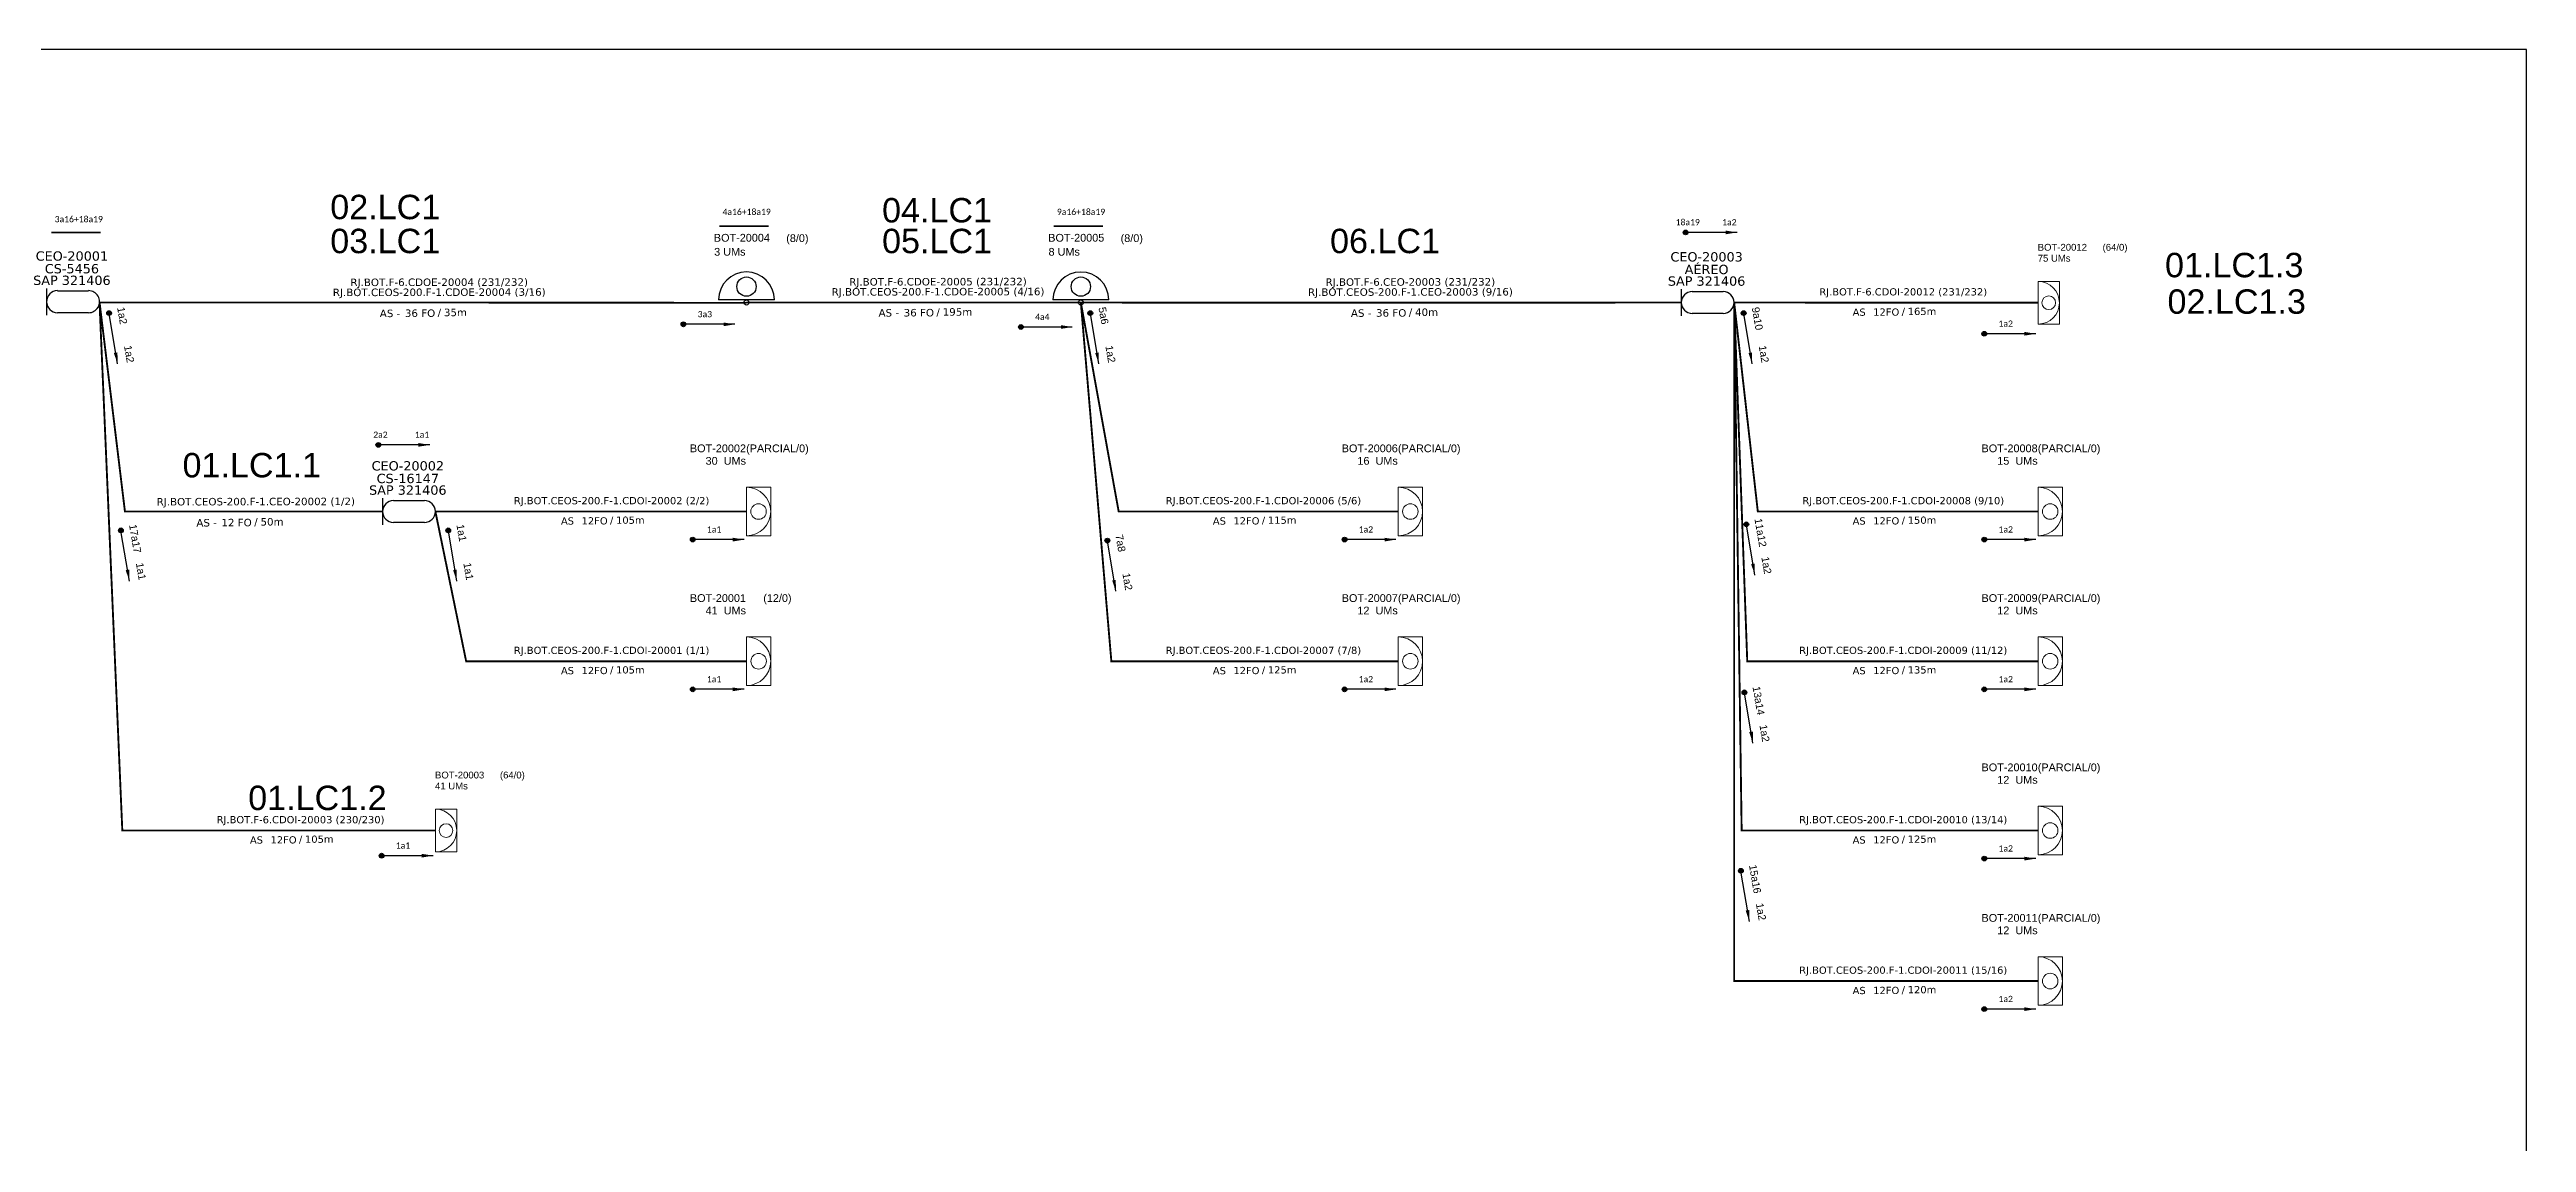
# Model space of a CAD drawing. Header units: millimetres. Extents: x -730 to 109, y 411 to 1005.
# Drawn here: x -381.5 to 108.9, y 788.2 to 1004.6 of the extents above; entities that cross this region are included whole.
import ezdxf
from ezdxf.enums import TextEntityAlignment as Align

# ---------------------------------------------------------------- set-up
doc = ezdxf.new("R2010")
doc.units = ezdxf.units.MM
doc.header["$LTSCALE"] = 0.03
for name, color, linetype, lineweight in [("20.0-LEGENDA DOS CDO'S", 1, 'Continuous', 0), ('20.1-CDO_INTERIOR', 1, 'Continuous', 0), ('20.2-CDO_POSTE', 1, 'Continuous', 5), ('40.1-ETIQUETAS', 1, 'Continuous', 20)]:
    doc.layers.add(name, color=color, linetype=linetype, lineweight=lineweight)
for name, color, linetype in [('20.4-CEOS', 1, 'Continuous'), ('20.5-CEO', 1, 'Continuous'), ('CAP a instalar', 1, 'FENCELINE1'), ('label_cabos', 7, 'Continuous'), ('Seta indicação do cabo', 7, 'Continuous'), ('texto', 255, 'Continuous')]:
    doc.layers.add(name, color=color, linetype=linetype)
doc.styles.add('ARIAL', font='arial.ttf')
doc.styles.add('siredit', font='verdana.ttf')
doc.styles.get("Standard").update_dxf_attribs({"font": 'arial.ttf'})
doc.linetypes.add('FENCELINE1', pattern='A,0.25,-0.1,[133,ltypeshp.shx,S=0.1,R=0,X=-0.1,Y=0],-0.1,1', length=1.45)
doc.dimstyles.new('CC', dxfattribs={"dimtxt": 1, "dimasz": 2, "dimexe": 0.18, "dimexo": 0.0625, "dimgap": 0.09, "dimtad": 0, "dimdec": 0, "dimrnd": 1, "dimzin": 0, "dimdsep": 46, "dimtxsty": 'siredit', "dimblk": 'NONE', "dimcen": 0, "dimse1": 1, "dimse2": 1, "dimsd1": 1, "dimsd2": 1, "dimclrt": 7, "dimadec": 0, "dimazin": 0, "dimtfac": 1, "dimtdec": 0, "dimtofl": 0, "dimtmove": 0, "dimatfit": 3, "dimfxl": 0, "dimtolj": 1, "dimtzin": 0, "dimarcsym": 0})

# ---------------------------------------------------------------- blocks, each defined once
blk = doc.blocks.new('ETIQUETA_RS5F')
at = {"layer": '40.1-ETIQUETAS', "color": 0, "style": 'siredit'}
blk.add_text('/', height=1.5, dxfattribs=at).set_placement((1.55, -1.95), align=Align.MIDDLE_RIGHT)
for tag, p in [('ETIQUETA_R_SECUNDARIA', (1.18, 2.1)), ('ETIQUETA_R_PRIMARIA', (1.18, 4.1)), ('F_ATIVAS/F_MORTAS', (1.11, -4.24))]:
    blk.add_attdef(tag, text='', height=1.5, dxfattribs=at).set_placement(p, align=Align.MIDDLE_CENTER)
for tag, p in [('TIPO_CABO', (-6.62, -2.12)), ('CAP_CABO', (0.37, -2.09))]:
    blk.add_attdef(tag, text='', height=1.5, dxfattribs=at).set_placement(p, align=Align.MIDDLE_RIGHT)
blk.add_attdef('METROS', text='', height=1.5, dxfattribs=at).set_placement((2.11, -1.95), align=Align.MIDDLE_LEFT)
for tag, p in [('FUSÃO_1', (0.82, -8.39)), ('FUSÃO_2', (0.82, -10.6)), ('FUSÃO_3', (0.82, -12.93)), ('FUSÃO_4', (0.82, -15.14)), ('FUSÃO_5', (0.82, -17.16))]:
    blk.add_attdef(tag, text='', height=1.5, dxfattribs=at).set_placement(p, align=Align.CENTER)
blk = doc.blocks.new('_None')
blk = doc.blocks.new('CEO_CT_DRT')
at = {"layer": '20.5-CEO', "color": 0}
for p, q in [((-1.56, 1.26), (1.8, 1.26)), ((1.8, -1.13), (-1.56, -1.13))]:
    blk.add_line(p, q, dxfattribs=at)
blk.add_lwpolyline([(-2.75, 1.51), (-2.75, -1.38)], dxfattribs=at)
for centre, start, end in [((-1.56, 0.07), 90, 270), ((1.8, 0.07), 270, 90)]:
    blk.add_arc(centre, 1.2, start, end, dxfattribs=at)
at = {"layer": '20.5-CEO', "color": 7, "style": 'siredit'}
for tag, p in [('CEO_Nº', (0.12, 5.61)), ('LOCAL', (0.12, 4.23)), ('SAP', (0.12, 2.97)), ('FIBRAS_RESERVA', (0.12, -1.94))]:
    blk.add_attdef(tag, text='', height=1.01, dxfattribs=at).set_placement(p, align=Align.TOP_CENTER)
blk = doc.blocks.new('CDOI_INT')
at = {"layer": '20.1-CDO_INTERIOR', "color": 0, "lineweight": 18}
blk.add_lwpolyline([(4.25, -4.25), (4.25, 4.25), (0, 4.25), (0, -4.25)], close=True, dxfattribs=at)
blk.add_circle((2.12, 0), 1.36, dxfattribs=at)
blk.add_arc((0, 0), 4.25, 270, 90, dxfattribs=at)
at = {"layer": "20.0-LEGENDA DOS CDO'S", "color": 0, "style": 'ARIAL'}
for tag, p in [('CDO_N', (-0.08, 10.38)), ('SURVEY', (-0.08, 8.2)), ('SPLITER_1', (21.18, 10.38)), ('SPLITER_2', (21.19, 8.68)), ('SAP', (-0.08, 6.23)), ('1:XX', (5.94, -2.22)), ('UMS', (5.94, -4.24))]:
    blk.add_attdef(tag, p, '', height=1.36, dxfattribs=at)
blk.add_attdef('FIBRAS_UTILIZADAS', text='', height=1.36, dxfattribs=at).set_placement((15.34, 10.38), align=Align.CENTER)
blk = doc.blocks.new('CDOE-TEXTO PADRÃO')
at = {"layer": "20.0-LEGENDA DOS CDO'S", "color": 0, "style": 'ARIAL'}
for tag, p in [('CDO_N', (0.49, 7.39)), ('CORDOALHA', (0.5, 4.33)), ('SAP', (0.51, 1.67)), ('SPLITER_1', (0.59, -0.91)), ('SPLITER_2', (0.6, -3.55)), ('(XX-XX_F)S', (0.54, -8.29)), ('(XX-XX_L)S', (0.55, -10.83)), ('UMS', (0.55, -13.15))]:
    blk.add_attdef(tag, p, '', height=1.7, rotation=0.118, dxfattribs=at)
blk.add_attdef('FIBRAS_UTILIZADAS', text='', height=1.7, rotation=0.118, dxfattribs=at).set_placement((19.77, 7.43), align=Align.CENTER)
blk = doc.blocks.new('SETA 2')
at = {"layer": 'Seta indicação do cabo'}
h = blk.add_hatch(color=256, dxfattribs=at)
h.dxf.hatch_style = 1
h.paths.add_polyline_path([(348.974, 271.648, 1), (348.848, 271.648, 1)])
blk.add_circle((348.911, 271.648), 0.0626, dxfattribs=at)
blk.add_leader([(350.279, 271.648), (348.974, 271.648)], dimstyle='CC', override={"dimasz": 0.3}, dxfattribs=at)

msp = doc.modelspace()

# ---------------------------------------------------------------- linework, layer by layer
msp.add_lwpolyline([(-729.67, 410.6), (108.89, 410.6), (108.89, 1004.6), (-729.67, 1004.6), (-729.67, 410.6)])
at = {"layer": '20.1-CDO_INTERIOR', "lineweight": 18}
msp.add_lwpolyline([(-238.74, 878.66), (-238.74, 888.28), (-243.55, 888.28), (-243.55, 878.66)], close=True, dxfattribs=at)
msp.add_circle((-241.14, 883.47), 1.54, dxfattribs=at)
msp.add_arc((-243.55, 883.47), 4.81, 270, 90, dxfattribs=at)
at = {"layer": '20.5-CEO', "color": 0}
for p, q in [((-56.28, 956.69), (-50.16, 956.69)), ((-50.16, 952.33), (-56.28, 952.33))]:
    msp.add_line(p, q, dxfattribs=at)
at = {"layer": '20.5-CEO', "color": 5}
for p, q in [((-313.43, 915.3), (-307.32, 915.3)), ((-307.32, 910.94), (-313.43, 910.94))]:
    msp.add_line(p, q, dxfattribs=at)
at = {"layer": '20.5-CEO', "color": 0}
msp.add_lwpolyline([(-58.46, 957.14), (-58.46, 951.88)], dxfattribs=at)
at = {"layer": '20.5-CEO', "color": 5}
msp.add_lwpolyline([(-315.61, 915.75), (-315.61, 910.49)], dxfattribs=at)
at = {"layer": '20.5-CEO', "color": 0}
for centre, start, end in [((-56.28, 954.51), 90, 270), ((-50.16, 954.51), 270, 90)]:
    msp.add_arc(centre, 2.18, start, end, dxfattribs=at)
at = {"layer": '20.5-CEO', "color": 5}
for centre, start, end in [((-313.43, 913.12), 90, 270), ((-307.32, 913.12), 270, 90)]:
    msp.add_arc(centre, 2.18, start, end, dxfattribs=at)
at = {"layer": 'CAP a instalar', "color": 0, "ltscale": 30, "const_width": 0.372}
for points in [[(-371.65, 954.52), (-313.5, 954.52)], [(-305.14, 849.95), (-367.13, 849.95), (-371.65, 954.66)], [(-315.61, 913.12), (-366.61, 913.12), (-371.65, 954.66)], [(-313.5, 954.52), (-243.55, 954.44)], [(-58.46, 954.51), (-114.49, 954.46)], [(12.2, 954.46), (-47.98, 954.51)]]:
    msp.add_lwpolyline(points, dxfattribs=at)
at = {"layer": 'CAP a instalar', "color": 0, "ltscale": 30}
msp.add_lwpolyline([(-243.55, 954.51, 0.372, 0.372, 0), (-185.83, 954.51, 0.372, 0.372, 0), (-114.49, 954.46, 0.372, 0.372, 0)], format="xyseb", dxfattribs=at)
at = {"layer": 'CAP a instalar', "color": 8, "ltscale": 30, "const_width": 0.372}
for points in [[(-114.49, 913.12), (-169.85, 913.12), (-177.34, 954.51)], [(-114.49, 883.47), (-171.3, 883.47), (-177.34, 954.51)], [(12.2, 913.12), (-43.3, 913.12), (-47.98, 954.51)], [(12.2, 883.47), (-45.39, 883.47), (-47.98, 954.51)], [(12.2, 849.95), (-46.5, 849.95), (-47.98, 954.51)], [(12.2, 820.14), (-47.98, 820.14), (-47.98, 954.51)], [(-305.14, 913.12), (-243.55, 913.12)]]:
    msp.add_lwpolyline(points, dxfattribs=at)
at = {"layer": 'CAP a instalar', "ltscale": 30, "const_width": 0.372}
msp.add_lwpolyline([(-243.55, 883.47), (-299.05, 883.47), (-305.14, 913.12)], dxfattribs=at)
at = {"layer": 'label_cabos', "color": 0}
for p, q in [((-238.02, 955.03), (-249.08, 955.03)), ((-171.81, 955.02), (-182.87, 955.02))]:
    msp.add_line(p, q, dxfattribs=at)
for centre, radius in [((-243.55, 957.65), 1.91), ((-177.34, 957.65), 1.91), ((-243.55, 954.51), 0.512), ((-177.34, 954.51), 0.512)]:
    msp.add_circle(centre, radius, dxfattribs=at)
for centre in [(-243.55, 955.03), (-177.34, 955.02)]:
    msp.add_arc(centre, 5.53, 0, 180, dxfattribs=at)

# ---------------------------------------------------------------- block references
at = {"xscale": 7.437523503876183, "yscale": 7.437523503876183, "zscale": 7.437523503876183}
for p in [(-2652.62, -1052), (-2851.07, -1070.2), (-2784.25, -1070.73), (-2593.49, -1072.07), (-2911.47, -1094.07), (-2849.23, -1112.83), (-2720.17, -1112.83), (-2593.49, -1112.83), (-2849.23, -1142.48), (-2720.17, -1142.48), (-2593.49, -1142.48), (-2910.82, -1175.42), (-2593.49, -1176), (-2593.49, -1205.81)]:
    msp.add_blockref('SETA 2', p, dxfattribs=at)
at = {"xscale": 7.437523503876181, "yscale": 7.437523503876181, "zscale": 7.437523503876181, "rotation": 279.5330343062151}
for p in [(-2792.03, 3177), (-2597.73, 3176.99), (-2468.37, 3176.99), (-2789.68, 3133.98), (-2724.85, 3133.98), (-2594.36, 3131.94), (-2467.84, 3135.17), (-2468.23, 3101.9), (-2468.92, 3066.57)]:
    msp.add_blockref('SETA 2', p, dxfattribs=at)
at = {"layer": '20.1-CDO_INTERIOR', "color": 8, "ltscale": 11}
ref = msp.add_blockref('CDOI_INT', (-243.55, 913.12), dxfattribs=dict(at, xscale=1.13101492948618, yscale=1.13101492948618, zscale=1.13101492948618))
ref.add_attrib('CDO_N', 'BOT-20002', dxfattribs={"layer": "20.0-LEGENDA DOS CDO'S", "color": 8, "height": 1.538, "style": 'ARIAL'}).set_placement((-243.64, 924.86), align=Align.RIGHT)
ref.add_attrib('FIBRAS_UTILIZADAS', '    (PARCIAL/0)', dxfattribs={"layer": "20.0-LEGENDA DOS CDO'S", "color": 8, "height": 1.5354, "style": 'ARIAL'}).set_placement((-238.61, 924.86), align=Align.CENTER)
ref.add_attrib('SURVEY', '30  UMs', dxfattribs={"layer": "20.0-LEGENDA DOS CDO'S", "color": 8, "height": 1.538, "style": 'ARIAL'}).set_placement((-243.64, 922.39), align=Align.RIGHT)
ref = msp.add_blockref('CDOI_INT', (-114.49, 913.12), dxfattribs=dict(at, xscale=1.13101492948618, yscale=1.13101492948618, zscale=1.13101492948618))
ref.add_attrib('CDO_N', 'BOT-20006', dxfattribs={"layer": "20.0-LEGENDA DOS CDO'S", "color": 8, "height": 1.538, "style": 'ARIAL'}).set_placement((-114.58, 924.86), align=Align.RIGHT)
ref.add_attrib('FIBRAS_UTILIZADAS', '    (PARCIAL/0)', dxfattribs={"layer": "20.0-LEGENDA DOS CDO'S", "color": 8, "height": 1.5354, "style": 'ARIAL'}).set_placement((-109.55, 924.86), align=Align.CENTER)
ref.add_attrib('SURVEY', '16  UMs', dxfattribs={"layer": "20.0-LEGENDA DOS CDO'S", "color": 8, "height": 1.538, "style": 'ARIAL'}).set_placement((-114.58, 922.39), align=Align.RIGHT)
ref = msp.add_blockref('CDOI_INT', (12.2, 913.12), dxfattribs=dict(at, xscale=1.13101492948618, yscale=1.13101492948618, zscale=1.13101492948618))
ref.add_attrib('CDO_N', 'BOT-20008', dxfattribs={"layer": "20.0-LEGENDA DOS CDO'S", "color": 8, "height": 1.538, "style": 'ARIAL'}).set_placement((12.1, 924.86), align=Align.RIGHT)
ref.add_attrib('FIBRAS_UTILIZADAS', '    (PARCIAL/0)', dxfattribs={"layer": "20.0-LEGENDA DOS CDO'S", "color": 8, "height": 1.5354, "style": 'ARIAL'}).set_placement((17.14, 924.86), align=Align.CENTER)
ref.add_attrib('SURVEY', '15  UMs', dxfattribs={"layer": "20.0-LEGENDA DOS CDO'S", "color": 8, "height": 1.538, "style": 'ARIAL'}).set_placement((12.11, 922.39), align=Align.RIGHT)
ref = msp.add_blockref('CDOI_INT', (-114.49, 883.47), dxfattribs=dict(at, xscale=1.13101492948618, yscale=1.13101492948618, zscale=1.13101492948618))
ref.add_attrib('CDO_N', 'BOT-20007', dxfattribs={"layer": "20.0-LEGENDA DOS CDO'S", "color": 8, "height": 1.538, "style": 'ARIAL'}).set_placement((-114.58, 895.21), align=Align.RIGHT)
ref.add_attrib('FIBRAS_UTILIZADAS', '    (PARCIAL/0)', dxfattribs={"layer": "20.0-LEGENDA DOS CDO'S", "color": 8, "height": 1.5354, "style": 'ARIAL'}).set_placement((-109.55, 895.21), align=Align.CENTER)
ref.add_attrib('SURVEY', '12  UMs', dxfattribs={"layer": "20.0-LEGENDA DOS CDO'S", "color": 8, "height": 1.538, "style": 'ARIAL'}).set_placement((-114.58, 892.75), align=Align.RIGHT)
ref = msp.add_blockref('CDOI_INT', (12.2, 883.47), dxfattribs=dict(at, xscale=1.13101492948618, yscale=1.13101492948618, zscale=1.13101492948618))
ref.add_attrib('CDO_N', 'BOT-20009', dxfattribs={"layer": "20.0-LEGENDA DOS CDO'S", "color": 8, "height": 1.538, "style": 'ARIAL'}).set_placement((12.1, 895.21), align=Align.RIGHT)
ref.add_attrib('FIBRAS_UTILIZADAS', '    (PARCIAL/0)', dxfattribs={"layer": "20.0-LEGENDA DOS CDO'S", "color": 8, "height": 1.5354, "style": 'ARIAL'}).set_placement((17.14, 895.21), align=Align.CENTER)
ref.add_attrib('SURVEY', '12  UMs', dxfattribs={"layer": "20.0-LEGENDA DOS CDO'S", "color": 8, "height": 1.538, "style": 'ARIAL'}).set_placement((12.11, 892.75), align=Align.RIGHT)
ref = msp.add_blockref('CDOI_INT', (12.2, 849.95), dxfattribs=dict(at, xscale=1.13101492948618, yscale=1.13101492948618, zscale=1.13101492948618))
ref.add_attrib('CDO_N', 'BOT-20010', dxfattribs={"layer": "20.0-LEGENDA DOS CDO'S", "color": 8, "height": 1.538, "style": 'ARIAL'}).set_placement((12.1, 861.69), align=Align.RIGHT)
ref.add_attrib('FIBRAS_UTILIZADAS', '    (PARCIAL/0)', dxfattribs={"layer": "20.0-LEGENDA DOS CDO'S", "color": 8, "height": 1.5354, "style": 'ARIAL'}).set_placement((17.14, 861.69), align=Align.CENTER)
ref.add_attrib('SURVEY', '12  UMs', dxfattribs={"layer": "20.0-LEGENDA DOS CDO'S", "color": 8, "height": 1.538, "style": 'ARIAL'}).set_placement((12.11, 859.22), align=Align.RIGHT)
ref = msp.add_blockref('CDOI_INT', (12.2, 820.14), dxfattribs=dict(at, xscale=1.13101492948618, yscale=1.13101492948618, zscale=1.13101492948618))
ref.add_attrib('CDO_N', 'BOT-20011', dxfattribs={"layer": "20.0-LEGENDA DOS CDO'S", "color": 8, "height": 1.538, "style": 'ARIAL'}).set_placement((12.1, 831.88), align=Align.RIGHT)
ref.add_attrib('FIBRAS_UTILIZADAS', '    (PARCIAL/0)', dxfattribs={"layer": "20.0-LEGENDA DOS CDO'S", "color": 8, "height": 1.5354, "style": 'ARIAL'}).set_placement((17.14, 831.88), align=Align.CENTER)
ref.add_attrib('SURVEY', '12  UMs', dxfattribs={"layer": "20.0-LEGENDA DOS CDO'S", "color": 8, "height": 1.538, "style": 'ARIAL'}).set_placement((12.11, 829.41), align=Align.RIGHT)
at = {"layer": '20.2-CDO_POSTE', "color": 0}
ref = msp.add_blockref('CDOE-TEXTO PADRÃO', (-243.41, 956.27), dxfattribs=dict(at, xscale=0.9036591083808219, yscale=0.9036591083808219, zscale=0.9036591083808219))
ref.add_attrib('CDO_N', 'BOT-20004', (-250, 966.55), dxfattribs={"layer": "20.0-LEGENDA DOS CDO'S", "color": 0, "height": 1.536, "rotation": 0.118, "style": 'ARIAL'})
ref.add_attrib('CORDOALHA', '3 UMs', (-249.94, 963.78), dxfattribs={"layer": "20.0-LEGENDA DOS CDO'S", "color": 0, "height": 1.536, "rotation": 0.118, "style": 'ARIAL'})
ref.add_attrib('FIBRAS_UTILIZADAS', '       (8/0)', dxfattribs={"layer": "20.0-LEGENDA DOS CDO'S", "color": 0, "height": 1.5361, "rotation": 0.118, "style": 'ARIAL'}).set_placement((-235.55, 966.48), align=Align.CENTER)
ref = msp.add_blockref('CDOE-TEXTO PADRÃO', (-177.2, 956.26), dxfattribs=dict(at, xscale=0.9036591083808219, yscale=0.9036591083808219, zscale=0.9036591083808219))
ref.add_attrib('CDO_N', 'BOT-20005', (-183.79, 966.55), dxfattribs={"layer": "20.0-LEGENDA DOS CDO'S", "color": 0, "height": 1.536, "rotation": 0.118, "style": 'ARIAL'})
ref.add_attrib('CORDOALHA', '8 UMs', (-183.73, 963.78), dxfattribs={"layer": "20.0-LEGENDA DOS CDO'S", "color": 0, "height": 1.536, "rotation": 0.118, "style": 'ARIAL'})
ref.add_attrib('FIBRAS_UTILIZADAS', '       (8/0)', dxfattribs={"layer": "20.0-LEGENDA DOS CDO'S", "color": 0, "height": 1.5361, "rotation": 0.118, "style": 'ARIAL'}).set_placement((-169.34, 966.48), align=Align.CENTER)
at = {"layer": '20.4-CEOS', "color": 0}
ref = msp.add_blockref('CEO_CT_DRT', (-377.11, 954.54), dxfattribs=dict(at, xscale=1.822193258449662, yscale=1.822193258449662, zscale=1.822193258449662, rotation=359.9999964697354))
ref.add_attrib('CEO_Nº', 'CEO-20001', dxfattribs={"layer": '20.5-CEO', "color": 7, "height": 1.847, "rotation": 360, "style": 'siredit'}).set_placement((-377.11, 964.64), align=Align.TOP_CENTER)
ref.add_attrib('LOCAL', 'CS-5456', dxfattribs={"layer": '20.5-CEO', "color": 7, "height": 1.847, "rotation": 360, "style": 'siredit'}).set_placement((-377.11, 962.13), align=Align.TOP_CENTER)
ref.add_attrib('SAP', 'SAP 321406', dxfattribs={"layer": '20.5-CEO', "color": 7, "height": 1.847, "rotation": 360, "style": 'siredit'}).set_placement((-377.11, 959.83), align=Align.TOP_CENTER)
at = {"layer": '40.1-ETIQUETAS', "color": 0}
ref = msp.add_blockref('ETIQUETA_RS5F', (-305.55, 954.47), dxfattribs=dict(at, xscale=0.9888742647236302, yscale=0.9888742647236302, zscale=0.9888742647236302, rotation=0.1179917413874844))
ref.add_attrib('ETIQUETA_R_PRIMARIA', 'RJ.BOT.F-6.CDOE-20004 (231/232)', dxfattribs={"color": 0, "height": 1.4833, "rotation": 0.118, "style": 'siredit'}).set_placement((-304.39, 958.53), align=Align.MIDDLE_CENTER)
ref.add_attrib('ETIQUETA_R_SECUNDARIA', 'RJ.BOT.CEOS-200.F-1.CDOE-20004 (3/16)', dxfattribs={"color": 0, "height": 1.4833, "rotation": 0.118, "style": 'siredit'}).set_placement((-304.38, 956.55), align=Align.MIDDLE_CENTER)
ref.add_attrib('TIPO_CABO', 'AS -', dxfattribs={"color": 0, "height": 1.483, "rotation": 0.118, "style": 'siredit'}).set_placement((-312.09, 952.36), align=Align.MIDDLE_RIGHT)
ref.add_attrib('CAP_CABO', '36 FO', dxfattribs={"color": 0, "height": 1.483, "rotation": 0.118, "style": 'siredit'}).set_placement((-305.18, 952.4), align=Align.MIDDLE_RIGHT)
ref.add_attrib('METROS', '35m', dxfattribs={"color": 0, "height": 1.483, "rotation": 0.118, "style": 'siredit'}).set_placement((-303.46, 952.54), align=Align.MIDDLE_LEFT)
ref = msp.add_blockref('ETIQUETA_RS5F', (-206.79, 954.57), dxfattribs=dict(at, xscale=0.9888742647236302, yscale=0.9888742647236302, zscale=0.9888742647236302, rotation=0.1179917413874845))
ref.add_attrib('ETIQUETA_R_PRIMARIA', 'RJ.BOT.F-6.CDOE-20005 (231/232)', dxfattribs={"color": 0, "height": 1.4833, "rotation": 0.118, "style": 'siredit'}).set_placement((-205.63, 958.63), align=Align.MIDDLE_CENTER)
ref.add_attrib('ETIQUETA_R_SECUNDARIA', 'RJ.BOT.CEOS-200.F-1.CDOE-20005 (4/16)', dxfattribs={"color": 0, "height": 1.4833, "rotation": 0.118, "style": 'siredit'}).set_placement((-205.62, 956.65), align=Align.MIDDLE_CENTER)
ref.add_attrib('TIPO_CABO', 'AS -', dxfattribs={"color": 0, "height": 1.483, "rotation": 0.118, "style": 'siredit'}).set_placement((-213.33, 952.47), align=Align.MIDDLE_RIGHT)
ref.add_attrib('CAP_CABO', '36 FO', dxfattribs={"color": 0, "height": 1.483, "rotation": 0.118, "style": 'siredit'}).set_placement((-206.42, 952.5), align=Align.MIDDLE_RIGHT)
ref.add_attrib('METROS', '195m', dxfattribs={"color": 0, "height": 1.483, "rotation": 0.118, "style": 'siredit'}).set_placement((-204.7, 952.64), align=Align.MIDDLE_LEFT)
ref = msp.add_blockref('ETIQUETA_RS5F', (-113.26, 954.52), dxfattribs=dict(at, xscale=0.9888742647236302, yscale=0.9888742647236302, zscale=0.9888742647236302, rotation=0.1179917413874841))
ref.add_attrib('ETIQUETA_R_PRIMARIA', 'RJ.BOT.F-6.CEO-20003 (231/232)', dxfattribs={"color": 0, "height": 1.4833, "rotation": 0.118, "style": 'siredit'}).set_placement((-112.1, 958.58), align=Align.MIDDLE_CENTER)
ref.add_attrib('ETIQUETA_R_SECUNDARIA', 'RJ.BOT.CEOS-200.F-1.CEO-20003 (9/16)', dxfattribs={"color": 0, "height": 1.4833, "rotation": 0.118, "style": 'siredit'}).set_placement((-112.09, 956.6), align=Align.MIDDLE_CENTER)
ref.add_attrib('TIPO_CABO', 'AS -', dxfattribs={"color": 0, "height": 1.483, "rotation": 0.118, "style": 'siredit'}).set_placement((-119.8, 952.42), align=Align.MIDDLE_RIGHT)
ref.add_attrib('CAP_CABO', '36 FO', dxfattribs={"color": 0, "height": 1.483, "rotation": 0.118, "style": 'siredit'}).set_placement((-112.89, 952.45), align=Align.MIDDLE_RIGHT)
ref.add_attrib('METROS', '40m', dxfattribs={"color": 0, "height": 1.483, "rotation": 0.118, "style": 'siredit'}).set_placement((-111.17, 952.59), align=Align.MIDDLE_LEFT)
ref = msp.add_blockref('ETIQUETA_RS5F', (-341.86, 913.01), dxfattribs=dict(at, xscale=0.9888742647236302, yscale=0.9888742647236302, zscale=0.9888742647236302, rotation=0.1179917413874844))
ref.add_attrib('ETIQUETA_R_SECUNDARIA', 'RJ.BOT.CEOS-200.F-1.CEO-20002 (1/2)', dxfattribs={"color": 0, "height": 1.4833, "rotation": 0.118, "style": 'siredit'}).set_placement((-340.7, 915.09), align=Align.MIDDLE_CENTER)
ref.add_attrib('TIPO_CABO', 'AS -', dxfattribs={"color": 0, "height": 1.483, "rotation": 0.118, "style": 'siredit'}).set_placement((-348.4, 910.9), align=Align.MIDDLE_RIGHT)
ref.add_attrib('CAP_CABO', '12 FO', dxfattribs={"color": 0, "height": 1.483, "rotation": 0.118, "style": 'siredit'}).set_placement((-341.5, 910.94), align=Align.MIDDLE_RIGHT)
ref.add_attrib('METROS', '50m', dxfattribs={"color": 0, "height": 1.483, "rotation": 0.118, "style": 'siredit'}).set_placement((-339.77, 911.08), align=Align.MIDDLE_LEFT)
at = {"layer": 'CAP a instalar', "color": 0, "linetype": 'FENCELINE1', "ltscale": 7}
ref = msp.add_blockref('CDOI_INT', (12.2, 954.46), dxfattribs=dict(at, xscale=0.9931296712768419, yscale=0.9931296712768419, zscale=0.9931296712768419))
ref.add_attrib('CDO_N', 'BOT-20012', (12.12, 964.77), dxfattribs={"layer": "20.0-LEGENDA DOS CDO'S", "color": 0, "height": 1.351, "style": 'ARIAL'})
ref.add_attrib('FIBRAS_UTILIZADAS', '(64/0)', dxfattribs={"layer": "20.0-LEGENDA DOS CDO'S", "color": 0, "height": 1.351, "style": 'ARIAL'}).set_placement((27.43, 964.77), align=Align.CENTER)
ref.add_attrib('SURVEY', '75 UMs', (12.12, 962.6), dxfattribs={"layer": "20.0-LEGENDA DOS CDO'S", "color": 0, "height": 1.351, "style": 'ARIAL'})
at = {"layer": 'CAP a instalar', "color": 0, "ltscale": 30}
ref = msp.add_blockref('ETIQUETA_RS5F', (-15.63, 954.61), dxfattribs=dict(at, xscale=0.9530779508082221, yscale=0.9530779508082221, zscale=0.9530779508082221))
ref.add_attrib('ETIQUETA_R_SECUNDARIA', 'RJ.BOT.F-6.CDOI-20012 (231/232)', dxfattribs={"layer": '40.1-ETIQUETAS', "color": 0, "height": 1.4296, "style": 'siredit'}).set_placement((-14.51, 956.62), align=Align.MIDDLE_CENTER)
ref.add_attrib('TIPO_CABO', 'AS', dxfattribs={"layer": '40.1-ETIQUETAS', "color": 0, "height": 1.43, "style": 'siredit'}).set_placement((-21.94, 952.6), align=Align.MIDDLE_RIGHT)
ref.add_attrib('CAP_CABO', '12FO', dxfattribs={"layer": '40.1-ETIQUETAS', "color": 0, "height": 1.43, "style": 'siredit'}).set_placement((-15.29, 952.62), align=Align.MIDDLE_RIGHT)
ref.add_attrib('METROS', '165m', dxfattribs={"layer": '40.1-ETIQUETAS', "color": 0, "height": 1.43, "style": 'siredit'}).set_placement((-13.62, 952.75), align=Align.MIDDLE_LEFT)
at = {"layer": 'CAP a instalar', "color": 9, "linetype": 'FENCELINE1', "ltscale": 7}
ref = msp.add_blockref('ETIQUETA_RS5F', (-271.38, 913.27), dxfattribs=dict(at, xscale=0.9530779508082221, yscale=0.9530779508082221, zscale=0.9530779508082221))
ref.add_attrib('ETIQUETA_R_SECUNDARIA', 'RJ.BOT.CEOS-200.F-1.CDOI-20002 (2/2)', dxfattribs={"layer": '40.1-ETIQUETAS', "color": 0, "height": 1.4296, "style": 'siredit'}).set_placement((-270.25, 915.27), align=Align.MIDDLE_CENTER)
ref.add_attrib('TIPO_CABO', 'AS', dxfattribs={"layer": '40.1-ETIQUETAS', "color": 0, "height": 1.43, "style": 'siredit'}).set_placement((-277.69, 911.25), align=Align.MIDDLE_RIGHT)
ref.add_attrib('CAP_CABO', '12FO', dxfattribs={"layer": '40.1-ETIQUETAS', "color": 0, "height": 1.43, "style": 'siredit'}).set_placement((-271.03, 911.27), align=Align.MIDDLE_RIGHT)
ref.add_attrib('METROS', '105m', dxfattribs={"layer": '40.1-ETIQUETAS', "color": 0, "height": 1.43, "style": 'siredit'}).set_placement((-269.37, 911.41), align=Align.MIDDLE_LEFT)
ref = msp.add_blockref('ETIQUETA_RS5F', (-142.32, 913.27), dxfattribs=dict(at, xscale=0.9530779508082221, yscale=0.9530779508082221, zscale=0.9530779508082221))
ref.add_attrib('ETIQUETA_R_SECUNDARIA', 'RJ.BOT.CEOS-200.F-1.CDOI-20006 (5/6)', dxfattribs={"layer": '40.1-ETIQUETAS', "color": 0, "height": 1.4296, "style": 'siredit'}).set_placement((-141.19, 915.27), align=Align.MIDDLE_CENTER)
ref.add_attrib('TIPO_CABO', 'AS', dxfattribs={"layer": '40.1-ETIQUETAS', "color": 0, "height": 1.43, "style": 'siredit'}).set_placement((-148.62, 911.25), align=Align.MIDDLE_RIGHT)
ref.add_attrib('CAP_CABO', '12FO', dxfattribs={"layer": '40.1-ETIQUETAS', "color": 0, "height": 1.43, "style": 'siredit'}).set_placement((-141.97, 911.27), align=Align.MIDDLE_RIGHT)
ref.add_attrib('METROS', '115m', dxfattribs={"layer": '40.1-ETIQUETAS', "color": 0, "height": 1.43, "style": 'siredit'}).set_placement((-140.31, 911.41), align=Align.MIDDLE_LEFT)
ref = msp.add_blockref('ETIQUETA_RS5F', (-15.63, 913.27), dxfattribs=dict(at, xscale=0.9530779508082221, yscale=0.9530779508082221, zscale=0.9530779508082221))
ref.add_attrib('ETIQUETA_R_SECUNDARIA', 'RJ.BOT.CEOS-200.F-1.CDOI-20008 (9/10)', dxfattribs={"layer": '40.1-ETIQUETAS', "color": 0, "height": 1.4296, "style": 'siredit'}).set_placement((-14.51, 915.27), align=Align.MIDDLE_CENTER)
ref.add_attrib('TIPO_CABO', 'AS', dxfattribs={"layer": '40.1-ETIQUETAS', "color": 0, "height": 1.43, "style": 'siredit'}).set_placement((-21.94, 911.25), align=Align.MIDDLE_RIGHT)
ref.add_attrib('CAP_CABO', '12FO', dxfattribs={"layer": '40.1-ETIQUETAS', "color": 0, "height": 1.43, "style": 'siredit'}).set_placement((-15.29, 911.27), align=Align.MIDDLE_RIGHT)
ref.add_attrib('METROS', '150m', dxfattribs={"layer": '40.1-ETIQUETAS', "color": 0, "height": 1.43, "style": 'siredit'}).set_placement((-13.62, 911.41), align=Align.MIDDLE_LEFT)
at = {"layer": 'CAP a instalar', "linetype": 'FENCELINE1', "ltscale": 7}
ref = msp.add_blockref('ETIQUETA_RS5F', (-271.38, 883.62), dxfattribs=dict(at, xscale=0.9530779508082221, yscale=0.9530779508082221, zscale=0.9530779508082221))
ref.add_attrib('ETIQUETA_R_SECUNDARIA', 'RJ.BOT.CEOS-200.F-1.CDOI-20001 (1/1)', dxfattribs={"layer": '40.1-ETIQUETAS', "color": 0, "height": 1.4296, "style": 'siredit'}).set_placement((-270.25, 885.63), align=Align.MIDDLE_CENTER)
ref.add_attrib('TIPO_CABO', 'AS', dxfattribs={"layer": '40.1-ETIQUETAS', "color": 0, "height": 1.43, "style": 'siredit'}).set_placement((-277.69, 881.61), align=Align.MIDDLE_RIGHT)
ref.add_attrib('CAP_CABO', '12FO', dxfattribs={"layer": '40.1-ETIQUETAS', "color": 0, "height": 1.43, "style": 'siredit'}).set_placement((-271.03, 881.63), align=Align.MIDDLE_RIGHT)
ref.add_attrib('METROS', '105m', dxfattribs={"layer": '40.1-ETIQUETAS', "color": 0, "height": 1.43, "style": 'siredit'}).set_placement((-269.37, 881.76), align=Align.MIDDLE_LEFT)
at = {"layer": 'CAP a instalar', "color": 9, "linetype": 'FENCELINE1', "ltscale": 7}
ref = msp.add_blockref('ETIQUETA_RS5F', (-142.32, 883.62), dxfattribs=dict(at, xscale=0.9530779508082221, yscale=0.9530779508082221, zscale=0.9530779508082221))
ref.add_attrib('ETIQUETA_R_SECUNDARIA', 'RJ.BOT.CEOS-200.F-1.CDOI-20007 (7/8)', dxfattribs={"layer": '40.1-ETIQUETAS', "color": 0, "height": 1.4296, "style": 'siredit'}).set_placement((-141.19, 885.63), align=Align.MIDDLE_CENTER)
ref.add_attrib('TIPO_CABO', 'AS', dxfattribs={"layer": '40.1-ETIQUETAS', "color": 0, "height": 1.43, "style": 'siredit'}).set_placement((-148.62, 881.61), align=Align.MIDDLE_RIGHT)
ref.add_attrib('CAP_CABO', '12FO', dxfattribs={"layer": '40.1-ETIQUETAS', "color": 0, "height": 1.43, "style": 'siredit'}).set_placement((-141.97, 881.63), align=Align.MIDDLE_RIGHT)
ref.add_attrib('METROS', '125m', dxfattribs={"layer": '40.1-ETIQUETAS', "color": 0, "height": 1.43, "style": 'siredit'}).set_placement((-140.31, 881.76), align=Align.MIDDLE_LEFT)
ref = msp.add_blockref('ETIQUETA_RS5F', (-15.63, 883.62), dxfattribs=dict(at, xscale=0.9530779508082221, yscale=0.9530779508082221, zscale=0.9530779508082221))
ref.add_attrib('ETIQUETA_R_SECUNDARIA', 'RJ.BOT.CEOS-200.F-1.CDOI-20009 (11/12)', dxfattribs={"layer": '40.1-ETIQUETAS', "color": 0, "height": 1.4296, "style": 'siredit'}).set_placement((-14.51, 885.63), align=Align.MIDDLE_CENTER)
ref.add_attrib('TIPO_CABO', 'AS', dxfattribs={"layer": '40.1-ETIQUETAS', "color": 0, "height": 1.43, "style": 'siredit'}).set_placement((-21.94, 881.61), align=Align.MIDDLE_RIGHT)
ref.add_attrib('CAP_CABO', '12FO', dxfattribs={"layer": '40.1-ETIQUETAS', "color": 0, "height": 1.43, "style": 'siredit'}).set_placement((-15.29, 881.63), align=Align.MIDDLE_RIGHT)
ref.add_attrib('METROS', '135m', dxfattribs={"layer": '40.1-ETIQUETAS', "color": 0, "height": 1.43, "style": 'siredit'}).set_placement((-13.62, 881.76), align=Align.MIDDLE_LEFT)
at = {"layer": 'CAP a instalar', "color": 0, "linetype": 'FENCELINE1', "ltscale": 7}
ref = msp.add_blockref('CDOI_INT', (-305.14, 849.95), dxfattribs=dict(at, xscale=0.9931296712768419, yscale=0.9931296712768419, zscale=0.9931296712768419))
ref.add_attrib('CDO_N', 'BOT-20003', (-305.22, 860.26), dxfattribs={"layer": "20.0-LEGENDA DOS CDO'S", "color": 0, "height": 1.351, "style": 'ARIAL'})
ref.add_attrib('FIBRAS_UTILIZADAS', '(64/0)', dxfattribs={"layer": "20.0-LEGENDA DOS CDO'S", "color": 0, "height": 1.351, "style": 'ARIAL'}).set_placement((-289.9, 860.26), align=Align.CENTER)
ref.add_attrib('SURVEY', '41 UMs', (-305.21, 858.09), dxfattribs={"layer": "20.0-LEGENDA DOS CDO'S", "color": 0, "height": 1.351, "style": 'ARIAL'})
at = {"layer": 'CAP a instalar', "color": 0, "ltscale": 30}
ref = msp.add_blockref('ETIQUETA_RS5F', (-332.97, 850.1), dxfattribs=dict(at, xscale=0.9530779508082221, yscale=0.9530779508082221, zscale=0.9530779508082221))
ref.add_attrib('ETIQUETA_R_SECUNDARIA', 'RJ.BOT.F-6.CDOI-20003 (230/230)', dxfattribs={"layer": '40.1-ETIQUETAS', "color": 0, "height": 1.4296, "style": 'siredit'}).set_placement((-331.84, 852.1), align=Align.MIDDLE_CENTER)
ref.add_attrib('TIPO_CABO', 'AS', dxfattribs={"layer": '40.1-ETIQUETAS', "color": 0, "height": 1.43, "style": 'siredit'}).set_placement((-339.27, 848.08), align=Align.MIDDLE_RIGHT)
ref.add_attrib('CAP_CABO', '12FO', dxfattribs={"layer": '40.1-ETIQUETAS', "color": 0, "height": 1.43, "style": 'siredit'}).set_placement((-332.62, 848.1), align=Align.MIDDLE_RIGHT)
ref.add_attrib('METROS', '105m', dxfattribs={"layer": '40.1-ETIQUETAS', "color": 0, "height": 1.43, "style": 'siredit'}).set_placement((-330.96, 848.24), align=Align.MIDDLE_LEFT)
at = {"layer": 'CAP a instalar', "color": 9, "linetype": 'FENCELINE1', "ltscale": 7}
ref = msp.add_blockref('ETIQUETA_RS5F', (-15.63, 850.1), dxfattribs=dict(at, xscale=0.9530779508082221, yscale=0.9530779508082221, zscale=0.9530779508082221))
ref.add_attrib('ETIQUETA_R_SECUNDARIA', 'RJ.BOT.CEOS-200.F-1.CDOI-20010 (13/14)', dxfattribs={"layer": '40.1-ETIQUETAS', "color": 0, "height": 1.4296, "style": 'siredit'}).set_placement((-14.51, 852.1), align=Align.MIDDLE_CENTER)
ref.add_attrib('TIPO_CABO', 'AS', dxfattribs={"layer": '40.1-ETIQUETAS', "color": 0, "height": 1.43, "style": 'siredit'}).set_placement((-21.94, 848.08), align=Align.MIDDLE_RIGHT)
ref.add_attrib('CAP_CABO', '12FO', dxfattribs={"layer": '40.1-ETIQUETAS', "color": 0, "height": 1.43, "style": 'siredit'}).set_placement((-15.29, 848.1), align=Align.MIDDLE_RIGHT)
ref.add_attrib('METROS', '125m', dxfattribs={"layer": '40.1-ETIQUETAS', "color": 0, "height": 1.43, "style": 'siredit'}).set_placement((-13.62, 848.24), align=Align.MIDDLE_LEFT)
ref = msp.add_blockref('ETIQUETA_RS5F', (-15.63, 820.29), dxfattribs=dict(at, xscale=0.9530779508082221, yscale=0.9530779508082221, zscale=0.9530779508082221))
ref.add_attrib('ETIQUETA_R_SECUNDARIA', 'RJ.BOT.CEOS-200.F-1.CDOI-20011 (15/16)', dxfattribs={"layer": '40.1-ETIQUETAS', "color": 0, "height": 1.4296, "style": 'siredit'}).set_placement((-14.51, 822.3), align=Align.MIDDLE_CENTER)
ref.add_attrib('TIPO_CABO', 'AS', dxfattribs={"layer": '40.1-ETIQUETAS', "color": 0, "height": 1.43, "style": 'siredit'}).set_placement((-21.94, 818.27), align=Align.MIDDLE_RIGHT)
ref.add_attrib('CAP_CABO', '12FO', dxfattribs={"layer": '40.1-ETIQUETAS', "color": 0, "height": 1.43, "style": 'siredit'}).set_placement((-15.29, 818.29), align=Align.MIDDLE_RIGHT)
ref.add_attrib('METROS', '120m', dxfattribs={"layer": '40.1-ETIQUETAS', "color": 0, "height": 1.43, "style": 'siredit'}).set_placement((-13.62, 818.43), align=Align.MIDDLE_LEFT)

# ---------------------------------------------------------------- texts
at = {"char_height": 1.2257, "width": 20.7209, "attachment_point": 5}
for s, insert in [('\\C7;\\fCalibri|b0|i0|c0|p34;3a16+18a19', (-375.75, 971.01)), ('\\C7;\\fCalibri|b0|i0|c0|p34;4a16+18a19', (-243.51, 972.45)), ('\\C7;\\fCalibri|b0|i0|c0|p34;9a16+18a19', (-177.3, 972.45)), ('\\C7;\\fCalibri|b0|i0|c0|p34;18a19', (-57.17, 970.4)), ('\\C7;\\fCalibri|b0|i0|c0|p34;1a2', (-48.93, 970.4)), ('\\C7;\\fCalibri|b0|i0|c0|p34;3a3', (-251.79, 952.2)), ('\\C7;\\fCalibri|b0|i0|c0|p34;4a4', (-184.97, 951.67)), ('\\C7;\\fCalibri|b0|i0|c0|p34;1a2', (5.79, 950.32)), ('\\C7;\\fCalibri|b0|i0|c0|p34;2a2', (-316.02, 928.33)), ('\\C7;\\fCalibri|b0|i0|c0|p34;1a1', (-307.78, 928.33)), ('\\C7;\\fCalibri|b0|i0|c0|p34;1a1', (-249.96, 909.57)), ('\\C7;\\fCalibri|b0|i0|c0|p34;1a2', (-120.9, 909.57)), ('\\C7;\\fCalibri|b0|i0|c0|p34;1a2', (5.79, 909.57)), ('\\C7;\\fCalibri|b0|i0|c0|p34;1a1', (-249.96, 879.92)), ('\\C7;\\fCalibri|b0|i0|c0|p34;1a2', (-120.9, 879.92)), ('\\C7;\\fCalibri|b0|i0|c0|p34;1a2', (5.79, 879.92)), ('\\C7;\\fCalibri|b0|i0|c0|p34;1a1', (-311.55, 846.98)), ('\\C7;\\fCalibri|b0|i0|c0|p34;1a2', (5.79, 846.4)), ('\\C7;\\fCalibri|b0|i0|c0|p34;1a2', (5.79, 816.59))]:
    msp.add_mtext(s, dxfattribs=dict(at, insert=insert))
at = {"char_height": 1.483, "width": 2.4015, "attachment_point": 1, "rotation": 279.7479}
for s, insert in [('1a2', (-366.7, 953.74)), ('5a6', (-172.39, 953.73)), ('9a10', (-43.04, 953.72)), ('1a2', (-365.33, 946.13)), ('1a2', (-171.03, 946.12)), ('1a2', (-41.67, 946.12)), ('17a17', (-364.34, 910.72)), ('1a1', (-299.52, 910.72)), ('7a8', (-169.03, 908.68)), ('11a12', (-42.51, 911.91)), ('1a1', (-362.98, 903.11)), ('1a1', (-298.15, 903.11)), ('1a2', (-41.14, 904.3)), ('1a2', (-167.66, 901.07)), ('13a14', (-42.89, 878.64)), ('1a2', (-41.52, 871.04)), ('15a16', (-43.59, 843.31)), ('1a2', (-42.22, 835.7))]:
    msp.add_mtext(s, dxfattribs=dict(at, insert=insert))
at = {"layer": "20.0-LEGENDA DOS CDO'S", "style": 'ARIAL'}
for s, p in [('BOT-20001', (-243.64, 895.21)), ('41  UMs', (-243.64, 892.75))]:
    msp.add_text(s, height=1.538, dxfattribs=at).set_placement(p, align=Align.RIGHT)
msp.add_text('    (12/0)', height=1.535, dxfattribs=at).set_placement((-238.61, 895.21), align=Align.CENTER)
at = {"layer": '20.5-CEO', "color": 0, "style": 'siredit'}
for s, p in [('CEO-20003', (-53.44, 964.48)), ('AÉREO', (-53.44, 961.98)), ('SAP 321406', (-53.44, 959.68))]:
    msp.add_text(s, height=1.847, rotation=360, dxfattribs=at).set_placement(p, align=Align.TOP_CENTER)
at = {"layer": '20.5-CEO', "color": 5, "style": 'siredit'}
for s, p in [('CEO-20002', (-310.6, 923.09)), ('SAP 321406', (-310.6, 918.29)), ('CS-16147', (-310.6, 920.59))]:
    msp.add_text(s, height=1.847, rotation=360, dxfattribs=at).set_placement(p, align=Align.TOP_CENTER)
at = {"layer": 'texto', "color": 3, "char_height": 4.8344, "width": 35.2377, "attachment_point": 5}
for s, insert in [('\\fArial|b0|i0;02.LC1', (-315.07, 973.39, 1.86)), ('\\fArial|b0|i0;04.LC1', (-205.81, 972.75, 1.86)), ('\\fArial|b0|i0;03.LC1', (-315.07, 966.66, 1.86)), ('\\fArial|b0|i0;05.LC1', (-205.81, 966.66, 1.86)), ('\\fArial|b0|i0;06.LC1', (-117.11, 966.66, 1.86)), ('\\fArial|b0|i0;01.LC1.3', (51.03, 961.89, 1.86)), ('\\fArial|b0|i0;02.LC1.3', (51.52, 954.66, 1.86)), ('\\fArial|b0|i0;01.LC1.1', (-341.5, 922.26, 1.86)), ('\\fArial|b0|i0;01.LC1.2', (-328.5, 856.38, 1.86))]:
    msp.add_mtext(s, dxfattribs=dict(at, insert=insert))

# ---------------------------------------------------------------- leaders
at = {"layer": 'Seta indicação do cabo'}
for points in [[(-371.43, 968.38), (-381.15, 968.38)], [(-381.15, 968.38), (-371.43, 968.38)], [(-239.19, 969.6), (-248.91, 969.6)], [(-248.91, 969.6), (-239.19, 969.6)], [(-172.98, 969.6), (-182.7, 969.6)], [(-182.7, 969.6), (-172.98, 969.6)]]:
    msp.add_leader(points, dimstyle='CC', override={"dimasz": 0.3}, dxfattribs=at)

doc.saveas('drawing.dxf')
